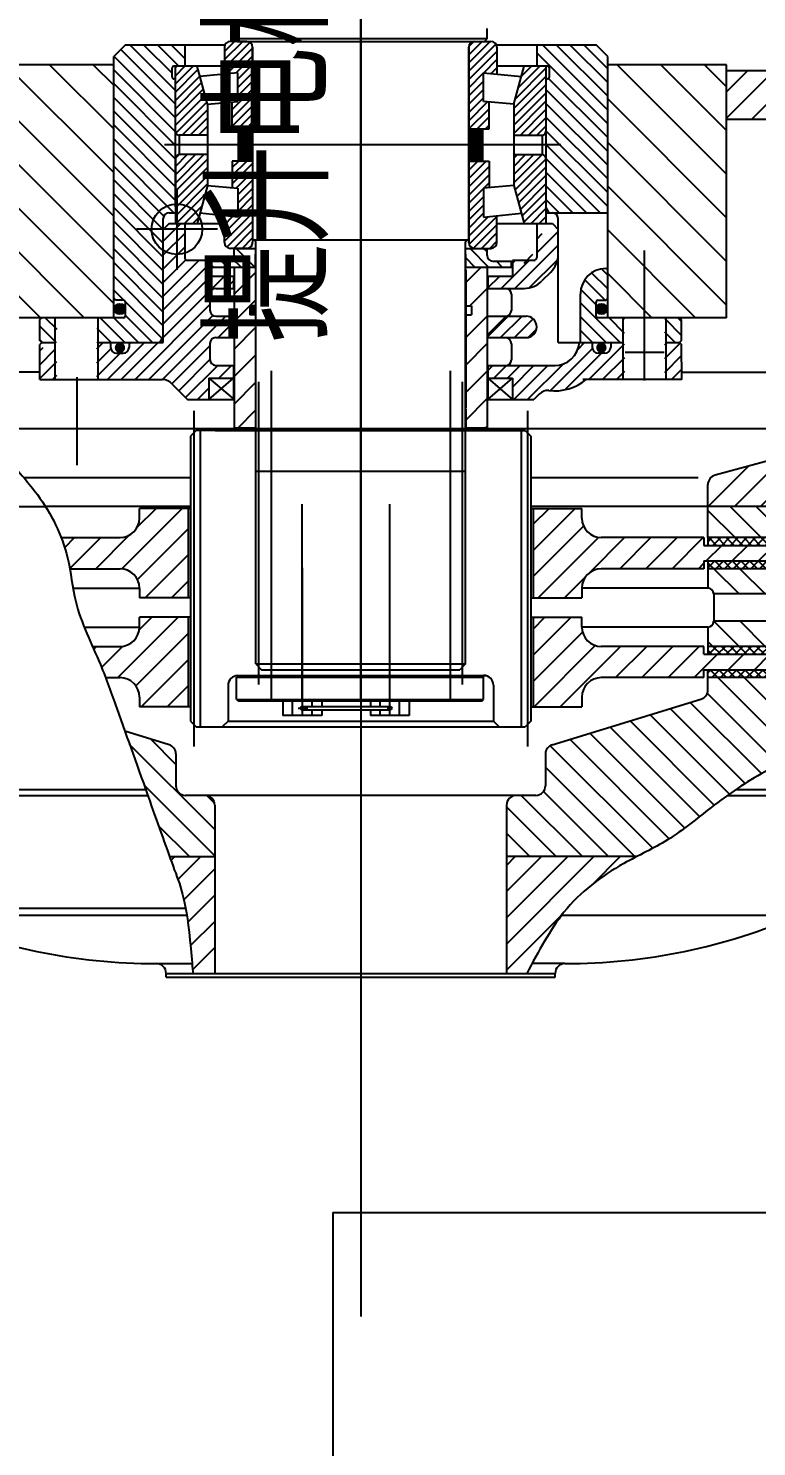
# Model space of a CAD drawing. Header units: millimetres. Extents: x 0 to 29400, y 0 to 20790.
# Drawn here: x 16202 to 16577, y 13034 to 13763 of the extents above; entities that cross this region are included whole.
import ezdxf

# ---------------------------------------------------------------- set-up
doc = ezdxf.new("R2010")
doc.units = ezdxf.units.MM
doc.header["$LTSCALE"] = 700
doc.linetypes.add('G', pattern=[2, 1.25, -0.25, 0.25, -0.25])
doc.linetypes.add('K', pattern=[2.5, 1.25, -0.25, 0.25, -0.25, 0.25, -0.25])
for name, color, linetype in [('01', 7, 'Continuous'), ('02', 1, 'Continuous'), ('05', 142, 'G'), ('07', 6, 'K'), ('08', 1, 'Continuous'), ('10', 1, 'Continuous')]:
    doc.layers.add(name, color=color, linetype=linetype)
doc.styles.get("Standard").update_dxf_attribs({"font": 'FZYTK.TTF', "width": 0.707})
doc.dimstyles.new('INTE', dxfattribs={"dimscale": 70, "dimtxt": 3.5, "dimasz": 3, "dimexe": 3, "dimexo": 0, "dimgap": 1, "dimtad": 1, "dimdec": 0, "dimdsep": 46, "dimtxsty": 'Standard', "dimcen": 0, "dimclrd": 1, "dimclre": 1, "dimclrt": 3, "dimaunit": 1, "dimadec": 0, "dimazin": 0, "dimtfac": 1, "dimtdec": 0, "dimtmove": 0, "dimatfit": 0, "dimfxl": 1, "dimarcsym": 0})
pattern_1 = [(225, (10933.715, 8384.054), (-6.73519, 6.73519), [])]
pattern_2 = [(135, (10933.715, 8384.054), (6.73519, 6.73519), [])]
pattern_3 = [(225, (17561.2176, 16209.8488), (-2.1213203, 2.1213203), [])]
pattern_4 = [(135, (16655.05114, 13861.8474), (0.561266, 0.561266), [])]

# ---------------------------------------------------------------- blocks, each defined once
blk = doc.blocks.new('ERTERT')
at = {"layer": '02'}
h = blk.add_hatch(dxfattribs=at)
h.set_pattern_fill('ANSI31', color=256, scale=3, angle=90, style=0)
h.set_pattern_definition(pattern_1)
h.paths.add_polyline_path([(9872.21, 7232.58), (9872.21, 7243.78, -0.338586), (9875.9, 7248.61), (9953.2, 7269.58), (9958.2, 7269.58), (9958.2, 7258.6), (9961.7, 7256.58), (9963.44, 7257.58), (9966.7, 7257.58), (9966.7, 7232.58)])
edge = h.paths.add_edge_path()
edge.add_line((9993.7, 7257.58), (9993.7, 7269.58))
edge.add_line((9993.7, 7269.58), (10007.7, 7269.58))
edge.add_line((10007.7, 7269.58), (10007.7, 7272.58))
edge.add_line((10007.7, 7272.58), (10022.7, 7272.58))
edge.add_line((10022.7, 7272.58), (10022.7, 7255.18))
edge.add_line((10022.7, 7255.18), (10017.7, 7255.18))
edge.add_line((10017.7, 7255.18), (10017.7, 7232.58))
edge.add_line((10017.7, 7232.58), (10016.2, 7232.58))
edge.add_arc((10016.2, 7227.58), 5, 90, 180)
edge.add_line((10011.2, 7227.58), (10011.2, 7132.84))
edge.add_spline(control_points=[(10011.2, 7132.84), (10006.19, 7132.4), (10001.18, 7131.95), (9996.2, 7131.39)], knot_values=[0, 0, 0, 0, 14.85523, 14.85523, 14.85523, 14.85523], degree=3, periodic=0)
edge.add_line((9996.2, 7131.39), (9996.2, 7227.58))
edge.add_arc((9991.2, 7227.58), 5, 0, 90)
edge.add_line((9991.2, 7232.58), (9990.7, 7232.58))
edge.add_line((9990.7, 7232.58), (9990.7, 7257.58))
edge.add_line((9990.7, 7257.58), (9993.7, 7257.58))
h.paths.add_polyline_path([(10052.48, 7262.58, 0.142001), (10051.7, 7259.91), (10051.7, 7232.58), (10049.7, 7232.58), (10049.7, 7255.18), (10044.7, 7255.18), (10044.7, 7272.58), (10051.48, 7272.58), (10052.48, 7271.58)])
h = blk.add_hatch(dxfattribs=at)
h.set_pattern_fill('ANSI31', color=256, scale=3, angle=90, style=0)
h.set_pattern_definition(pattern_1)
edge = h.paths.add_edge_path()
edge.add_line((9579.98, 7190.58), (9579.98, 7185.58))
edge.add_line((9579.98, 7185.58), (9604.98, 7185.58))
edge.add_line((9604.98, 7185.58), (9604.98, 7231.58))
edge.add_line((9604.98, 7231.58), (9579.98, 7231.58))
edge.add_line((9579.98, 7231.58), (9579.98, 7226.58))
edge.add_arc((9569.98, 7226.58), 10, -90, 0, ccw=False)
edge.add_line((9569.98, 7216.58), (9539.75, 7216.58))
edge.add_spline(control_points=[(9539.75, 7216.58), (9541.06, 7213.2), (9542.73, 7207.9), (9543.81, 7202.47), (9544.15, 7200.58)], knot_values=[69.208686, 69.208686, 69.208686, 69.208686, 80.022914, 85.772791, 85.772791, 85.772791, 85.772791], degree=3, periodic=0)
edge.add_line((9544.15, 7200.58), (9569.98, 7200.58))
edge.add_arc((9569.98, 7190.58), 10, 0, 90, ccw=False)
h = blk.add_hatch(dxfattribs=at)
h.set_pattern_fill('ANSI31', color=256, scale=3, angle=90, style=0)
h.set_pattern_definition(pattern_1)
h.paths.add_polyline_path([(9807.43, 7226.58), (9807.43, 7231.58), (9782.43, 7231.58), (9782.43, 7185.58), (9807.43, 7185.58), (9807.43, 7190.58, -0.414214), (9817.43, 7200.58), (9870.21, 7200.58), (9870.21, 7204.58), (9963.7, 7204.58), (9963.7, 7212.58), (9870.21, 7212.58), (9870.21, 7216.58), (9817.43, 7216.58, -0.414214)])
at = {"layer": '02', "linetype": 'Continuous'}
h = blk.add_hatch(dxfattribs=at)
h.set_pattern_fill('ANSI31', color=1, scale=3, angle=180, style=0)
h.set_pattern_definition(pattern_2)
h.paths.add_polyline_path([(9967.7, 7232.58), (9967.7, 7216.58), (9872.21, 7216.58), (9872.21, 7232.58)])
h.paths.add_polyline_path([(9992.7, 7216.58), (9989.7, 7216.58), (9989.7, 7231.58), (9992.7, 7228.58)])
at = {"layer": '02'}
h = blk.add_hatch(dxfattribs=at)
h.set_pattern_fill('ANSI37', color=256, angle=180, style=0)
h.set_pattern_definition([(135, (10933.7152, 8384.0543), (2.245064, 2.245064), []), (45, (10933.7152, 8384.0543), (2.245064, -2.245064), [])])
h.paths.add_polyline_path([(9872.21, 7144.58), (9872.21, 7148.58), (9963.7, 7148.58), (9963.7, 7144.58)])
h.paths.add_polyline_path([(9872.21, 7156.58), (9872.21, 7160.58), (9963.7, 7160.58), (9963.7, 7156.58)])
h.paths.add_polyline_path([(9872.21, 7200.58), (9872.21, 7204.58), (9963.7, 7204.58), (9963.7, 7200.58)])
h.paths.add_polyline_path([(9872.21, 7212.58), (9872.21, 7216.58), (9963.7, 7216.58), (9963.7, 7212.58)])
at = {"layer": '02', "linetype": 'Continuous'}
h = blk.add_hatch(dxfattribs=at)
h.set_pattern_fill('ANSI31', color=1, scale=3, angle=180, style=0)
h.set_pattern_definition(pattern_2)
h.paths.add_polyline_path([(9875.21, 7187.58, 0.414214), (9872.21, 7190.58), (9872.21, 7200.58), (9967.7, 7200.58), (9967.7, 7190.41, 0.317837), (9965.7, 7187.58)])
h.paths.add_polyline_path([(9872.21, 7160.58), (9872.21, 7170.58, 0.414214), (9875.21, 7173.58), (9965.7, 7173.58, 0.317837), (9967.7, 7170.75), (9967.7, 7160.58)])
h.paths.add_polyline_path([(9989.7, 7200.58), (9992.7, 7200.58), (9992.7, 7160.58), (9989.7, 7160.58)])
at = {"layer": '02'}
h = blk.add_hatch(dxfattribs=at)
h.set_pattern_fill('ANSI31', color=256, scale=3, angle=90, style=0)
h.set_pattern_definition(pattern_1)
edge = h.paths.add_edge_path()
edge.add_line((9579.98, 7134.58), (9579.98, 7129.58))
edge.add_line((9579.98, 7129.58), (9604.98, 7129.58))
edge.add_line((9604.98, 7129.58), (9604.98, 7175.58))
edge.add_line((9604.98, 7175.58), (9579.98, 7175.58))
edge.add_line((9579.98, 7175.58), (9579.98, 7170.58))
edge.add_arc((9569.98, 7170.58), 10, 270, 360, ccw=False)
edge.add_line((9569.98, 7160.58), (9555.83, 7160.58))
edge.add_spline(control_points=[(9555.83, 7160.58), (9557.2, 7157.49), (9559.56, 7152.2), (9561.71, 7146.82), (9562.57, 7144.58)], knot_values=[127.674465, 127.674465, 127.674465, 127.674465, 137.747208, 144.927362, 144.927362, 144.927362, 144.927362], degree=3, periodic=0)
edge.add_line((9562.57, 7144.58), (9569.98, 7144.58))
edge.add_arc((9569.98, 7134.58), 10, 0, 90, ccw=False)
h = blk.add_hatch(dxfattribs=at)
h.set_pattern_fill('ANSI31', color=256, scale=3, angle=90, style=0)
h.set_pattern_definition(pattern_1)
h.paths.add_polyline_path([(9807.43, 7170.58), (9807.43, 7175.58), (9782.43, 7175.58), (9782.43, 7129.58), (9807.43, 7129.58), (9807.43, 7134.58, -0.414214), (9817.43, 7144.58), (9870.21, 7144.58), (9870.21, 7148.58), (9963.7, 7148.58), (9963.7, 7156.58), (9870.21, 7156.58), (9870.21, 7160.58), (9817.43, 7160.58, -0.414214)])
at = {"layer": '02', "linetype": 'Continuous'}
h = blk.add_hatch(dxfattribs=at)
h.set_pattern_fill('ANSI31', color=1, scale=3, angle=180, style=0)
h.set_pattern_definition(pattern_2)
edge = h.paths.add_edge_path()
edge.add_line((9989.7, 7130.59), (9989.7, 7144.58))
edge.add_line((9989.7, 7144.58), (9992.7, 7144.58))
edge.add_line((9992.7, 7144.58), (9992.7, 7130.98))
edge.add_spline(control_points=[(9992.7, 7130.98), (9991.7, 7130.85), (9990.7, 7130.73), (9989.7, 7130.59)], knot_values=[18.343689, 18.343689, 18.343689, 18.343689, 21.34499, 21.34499, 21.34499, 21.34499], degree=3, periodic=0)
edge = h.paths.add_edge_path()
edge.add_spline(control_points=[(9968.7, 7126.38), (9965.94, 7125.6), (9955.73, 7122.25), (9933.84, 7110.6), (9903.18, 7098.83), (9875.03, 7079.29), (9854.73, 7062.19), (9840.98, 7055.37), (9835.6, 7052.58)], knot_values=[42.812363, 42.812363, 42.812363, 42.812363, 51.49497, 75.331026, 116.666689, 149.682879, 177.654779, 195.792601, 195.792601, 195.792601, 195.792601], degree=3, periodic=0)
edge.add_line((9835.6, 7052.58), (9768.7, 7052.58))
edge.add_line((9768.7, 7052.58), (9768.7, 7079.05))
edge.add_arc((9773.7, 7079.05), 5, 90, 180, ccw=False)
edge.add_line((9773.7, 7084.05), (9783.7, 7084.05))
edge.add_arc((9783.7, 7089.05), 5, 270, 360)
edge.add_line((9788.7, 7089.05), (9788.7, 7105.35))
edge.add_arc((9793.7, 7105.35), 5, 106.99977, 180, ccw=False)
edge.add_line((9792.24, 7110.13), (9868.67, 7133.5))
edge.add_arc((9867.21, 7138.28), 5, -73.00023, 0)
edge.add_line((9872.21, 7138.28), (9872.21, 7144.58))
edge.add_line((9872.21, 7144.58), (9968.7, 7144.58))
edge.add_line((9968.7, 7144.58), (9968.7, 7126.38))
edge = h.paths.add_edge_path()
edge.add_spline(control_points=[(9595.45, 7052.58), (9592.36, 7061.13), (9584.14, 7084.42), (9576.65, 7105.34), (9572.48, 7117.07)], knot_values=[174.431366, 174.431366, 174.431366, 174.431366, 204.741459, 242.919595, 242.919595, 242.919595, 242.919595], degree=3, periodic=0)
edge.add_line((9572.48, 7117.07), (9595.17, 7110.13))
edge.add_arc((9593.7, 7105.35), 5, 0, 73.00023, ccw=False)
edge.add_line((9598.7, 7105.35), (9598.7, 7089.05))
edge.add_arc((9603.7, 7089.05), 5, 180, 270)
edge.add_line((9603.7, 7084.05), (9613.7, 7084.05))
edge.add_arc((9613.7, 7079.05), 5, 0, 90, ccw=False)
edge.add_line((9618.7, 7079.05), (9618.7, 7052.58))
edge.add_line((9618.7, 7052.58), (9595.45, 7052.58))
at = {"layer": '02'}
h = blk.add_hatch(dxfattribs=at)
h.set_pattern_fill('ANSI31', color=256, scale=3, angle=90, style=0)
h.set_pattern_definition(pattern_1)
edge = h.paths.add_edge_path()
edge.add_line((9618.7, 7052.58), (9595.45, 7052.58))
edge.add_spline(control_points=[(9595.45, 7052.58), (9596.31, 7050.2), (9601.19, 7036.85), (9604.53, 7028.88), (9607.25, 6994.86), (9607.51, 6992.58)], knot_values=[242.919595, 242.919595, 242.919595, 242.919595, 251.367628, 293.086467, 301.342141, 301.342141, 301.342141, 301.342141], degree=3, periodic=0)
edge.add_line((9607.51, 6992.58), (9618.7, 6992.58))
edge.add_line((9618.7, 6992.58), (9618.7, 7052.58))
edge = h.paths.add_edge_path()
edge.add_line((9768.7, 6992.58), (9779.09, 6992.58))
edge.add_spline(control_points=[(9779.09, 6992.58), (9782.08, 6998.11), (9787.92, 7008.92), (9801.53, 7030.67), (9819.44, 7044.09), (9833.4, 7051.44), (9835.6, 7052.58)], knot_values=[195.792601, 195.792601, 195.792601, 195.792601, 214.671513, 232.684579, 272.340083, 279.752396, 279.752396, 279.752396, 279.752396], degree=3, periodic=0)
edge.add_line((9835.6, 7052.58), (9768.7, 7052.58))
edge.add_line((9768.7, 7052.58), (9768.7, 6992.58))
at = {"layer": '01'}
for p, q in [((9334.93, 7272.08), (9334.93, 7262.58)), ((9963.7, 7267.58), (9993.7, 7267.58)), ((10007.7, 7269.58), (10007.7, 7272.58)), ((10022.7, 7255.18), (10022.7, 7272.58)), ((10044.7, 7255.18), (10044.7, 7272.58)), ((10051.48, 7272.58), (10052.48, 7271.58)), ((10052.48, 7272.08), (10052.48, 7262.58)), ((9963.7, 7257.58), (9993.7, 7257.58)), ((10017.7, 7255.18), (10049.7, 7255.18)), ((10017.7, 7232.58), (10017.7, 7255.18)), ((10049.7, 7232.58), (10049.7, 7255.18)), ((9872.21, 7216.58), (9872.21, 7243.78)), ((9606.2, 7231.58), (9579.97, 7231.58)), ((9579.98, 7226.58), (9579.98, 7231.58)), ((9781.2, 7231.58), (9807.44, 7231.58)), ((9807.43, 7226.58), (9807.43, 7231.58)), ((10033.7, 7232.58), (10018.7, 7232.58)), ((10033.7, 7232.58), (10048.7, 7232.58)), ((9539.75, 7216.58), (9569.98, 7216.58)), ((9870.21, 7216.58), (9817.43, 7216.58)), ((9544.15, 7200.58), (9569.98, 7200.58)), ((9870.21, 7200.58), (9817.43, 7200.58)), ((9545.81, 7190.58), (9579.98, 7190.58)), ((9579.98, 7190.58), (9579.98, 7185.58)), ((9807.43, 7190.58), (9807.43, 7185.58)), ((9872.21, 7190.58), (9807.43, 7190.58)), ((9872.21, 7190.58), (9872.21, 7190.58)), ((9968.7, 7190.58), (9968.7, 7190.58)), ((9606.2, 7185.58), (9579.98, 7185.58)), ((9781.2, 7185.58), (9807.43, 7185.58)), ((9606.2, 7175.58), (9579.97, 7175.58)), ((9579.98, 7170.58), (9579.98, 7175.58)), ((9781.2, 7175.58), (9807.44, 7175.58)), ((9807.43, 7170.58), (9807.43, 7175.58)), ((9551.54, 7170.58), (9579.98, 7170.58)), ((9872.21, 7170.58), (9807.43, 7170.58)), ((9872.21, 7170.58), (9872.21, 7170.58)), ((9968.7, 7170.58), (9968.7, 7170.58)), ((9555.83, 7160.58), (9569.98, 7160.58)), ((9870.21, 7160.58), (9817.43, 7160.58)), ((9562.57, 7144.58), (9569.98, 7144.58)), ((9870.21, 7144.58), (9817.43, 7144.58)), ((9579.98, 7134.58), (9579.98, 7129.58)), ((9606.2, 7129.58), (9579.98, 7129.58)), ((9781.2, 7129.58), (9807.43, 7129.58)), ((9807.43, 7134.58), (9807.43, 7129.58)), ((9957.3, 7022.58), (9978.7, 7022.58)), ((9962.23, 7018.45), (9957.3, 7022.58)), ((10000.1, 7022.58), (9978.7, 7022.58)), ((9995.18, 7018.45), (10000.1, 7022.58)), ((9962.23, 7003.68), (9962.23, 7018.45)), ((9962.23, 7018.45), (9995.18, 7018.45)), ((9978.7, 7003.68), (9978.7, 7018.45)), ((9995.18, 7003.68), (9995.18, 7018.45)), ((9995.18, 7003.68), (9962.23, 7003.68)), ((9970.7, 6996.68), (9968.7, 6998.68)), ((9988.7, 6998.68), (9968.7, 6998.68)), ((9988.7, 6998.68), (9986.7, 6996.68)), ((9986.7, 6996.68), (9970.7, 6996.68))]:
    blk.add_line(p, q, dxfattribs=at)
at = {"layer": '01', "color": 7, "linetype": 'Continuous'}
for p, q in [((9335.43, 7272.58), (9531.23, 7272.58)), ((9564.18, 7272.58), (10033.7, 7272.58)), ((9609.2, 7271.65), (9606.2, 7268.65)), ((9606.2, 7268.65), (9606.2, 7122.25)), ((9618.95, 7271.65), (9609.2, 7271.65)), ((9611.2, 7271.65), (9611.2, 7119.25)), ((9618.95, 7271.65), (9693.7, 7271.65)), ((9693.7, 7271.65), (9778.2, 7271.65)), ((9776.2, 7271.65), (9776.2, 7119.25)), ((9778.2, 7271.65), (9781.2, 7268.65)), ((9781.2, 7268.65), (9781.2, 7122.25)), ((9953.2, 7269.58), (9875.9, 7248.61)), ((9953.2, 7269.58), (10007.7, 7269.58)), ((9958.2, 7269.58), (9958.2, 7258.6)), ((9963.7, 7267.58), (9963.7, 7257.58)), ((9965.2, 7269.58), (9965.2, 7267.58)), ((9993.7, 7269.58), (9993.7, 7257.58)), ((10033.7, 7272.58), (10051.98, 7272.58)), ((9334.93, 7262.58), (9507.49, 7262.58)), ((9335.7, 7259.91), (9509.72, 7259.91)), ((9335.7, 7259.91), (9335.7, 7232.58)), ((9961.7, 7256.58), (9958.2, 7258.6)), ((9961.7, 7256.58), (9963.7, 7257.73)), ((9966.7, 7232.58), (9966.7, 7257.58)), ((9990.7, 7232.58), (9990.7, 7257.58)), ((10051.7, 7259.91), (10051.7, 7232.58)), ((9520.39, 7247.48), (9606.2, 7247.48)), ((9781.2, 7247.48), (9867.21, 7247.48)), ((9335.7, 7232.58), (9531.63, 7232.58)), ((9606.2, 7232.58), (9531.63, 7232.58)), ((9604.98, 7231.58), (9604.98, 7185.58)), ((9991.2, 7232.58), (9781.2, 7232.58)), ((9782.43, 7231.58), (9782.43, 7185.58)), ((9967.7, 7232.58), (9967.7, 7216.58)), ((9968.7, 7232.58), (9968.7, 7126.38)), ((9988.7, 7232.58), (9988.7, 7130.45)), ((9988.7, 7232.58), (9992.7, 7228.58)), ((9989.7, 7231.58), (9989.7, 7216.58)), ((10051.7, 7232.58), (10016.2, 7232.58)), ((9376.2, 7227.58), (9376.2, 7025.58)), ((9992.7, 7228.58), (9992.7, 7216.58)), ((9996.2, 7227.58), (9996.2, 7131.39)), ((10011.2, 7227.58), (10011.2, 7022.58)), ((9870.21, 7216.58), (9870.21, 7212.58)), ((9968.7, 7216.58), (9872.21, 7216.58)), ((9872.21, 7216.58), (9872.21, 7212.58)), ((9963.7, 7216.58), (9963.7, 7200.58)), ((9992.7, 7216.58), (9988.7, 7216.58)), ((9870.21, 7212.58), (9963.7, 7212.58)), ((9870.21, 7204.58), (9963.7, 7204.58)), ((9870.21, 7204.58), (9870.21, 7200.58)), ((9872.21, 7204.58), (9872.21, 7190.58)), ((9968.7, 7200.58), (9872.21, 7200.58)), ((9967.7, 7200.58), (9967.7, 7190.41)), ((9992.7, 7200.58), (9988.7, 7200.58)), ((9989.7, 7200.58), (9989.7, 7160.58)), ((9992.7, 7200.58), (9992.7, 7160.58)), ((9965.7, 7187.58), (9875.21, 7187.58)), ((9875.21, 7187.58), (9875.21, 7173.58)), ((9965.7, 7187.58), (9965.7, 7173.58)), ((9604.98, 7175.58), (9604.98, 7129.58)), ((9782.43, 7175.58), (9782.43, 7129.58)), ((9965.7, 7173.58), (9875.21, 7173.58)), ((9872.21, 7170.58), (9872.21, 7156.58)), ((9967.7, 7170.75), (9967.7, 7160.58)), ((9870.21, 7156.58), (9870.21, 7160.58)), ((9968.7, 7160.58), (9872.21, 7160.58)), ((9963.7, 7144.58), (9963.7, 7160.58)), ((9992.7, 7160.58), (9988.7, 7160.58)), ((9870.21, 7156.58), (9963.7, 7156.58)), ((9870.21, 7148.58), (9963.7, 7148.58)), ((9870.21, 7144.58), (9870.21, 7148.58)), ((9872.21, 7138.28), (9872.21, 7148.58)), ((9968.7, 7144.58), (9872.21, 7144.58)), ((9992.7, 7144.58), (9988.7, 7144.58)), ((9989.7, 7130.59), (9989.7, 7144.58)), ((9992.7, 7144.58), (9992.7, 7130.98)), ((9625.53, 7140.62), (9625.53, 7122.25)), ((9761.92, 7140.74), (9761.96, 7122.38)), ((9792.24, 7110.13), (9868.67, 7133.5)), ((9606.2, 7122.25), (9609.2, 7119.25)), ((9625.53, 7122.25), (9622.53, 7119.25)), ((9625.53, 7122.25), (9761.96, 7122.25)), ((9761.96, 7122.26), (9764.96, 7119.26)), ((9781.2, 7122.25), (9778.2, 7119.25)), ((9595.17, 7110.13), (9572.48, 7117.07)), ((9609.2, 7119.25), (9778.2, 7119.25)), ((9598.7, 7105.35), (9598.7, 7089.05)), ((9788.7, 7105.35), (9788.7, 7089.05)), ((9376.2, 7087.05), (9583.07, 7087.05)), ((9886.68, 7087.05), (10011.2, 7087.05)), ((9376.2, 7084.05), (9584.12, 7084.05)), ((9783.7, 7084.05), (9603.7, 7084.05)), ((9618.7, 7079.05), (9618.7, 6992.58)), ((9768.7, 7079.05), (9768.7, 6992.58)), ((9882.38, 7084.05), (10011.2, 7084.05)), ((9595.45, 7052.58), (9618.7, 7052.58)), ((9835.6, 7052.58), (9768.7, 7052.58)), ((9376.2, 7026.1), (9603.7, 7026.1)), ((9376.2, 7025.58), (9379.2, 7022.58)), ((9379.2, 7022.58), (9604.3, 7022.58)), ((9797.04, 7022.58), (10011.2, 7022.58)), ((9968.7, 7003.68), (9968.7, 6998.68)), ((9988.7, 7003.68), (9988.7, 6998.68)), ((9588.7, 6997.58), (9607.04, 6997.58)), ((9593.7, 6992.58), (9793.7, 6992.58)), ((9593.7, 6992.58), (9593.7, 6992.58)), ((9593.7, 6990.58), (9593.7, 6992.58)), ((9593.7, 6990.58), (9793.7, 6990.58)), ((9798.7, 6997.58), (9781.8, 6997.58)), ((9793.7, 6990.58), (9793.7, 6992.58)), ((9793.7, 6992.58), (9793.7, 6992.58))]:
    blk.add_line(p, q, dxfattribs=at)
at = {"layer": '01'}
for centre, radius, start, end in [((10051.98, 7272.08), 0.5, 0, 90), ((9330.7, 7259.91), 5, 0, 32.32806), ((10056.7, 7259.91), 5, 147.67194, 180), ((9877.21, 7243.78), 5, 105.17838, 180), ((9371.2, 7227.58), 5, 0, 90), ((10016.2, 7227.58), 5, 90, 180), ((9569.98, 7226.58), 10, 270, 0), ((9817.43, 7226.58), 10, 180, 270), ((9569.98, 7190.58), 10, 0, 90), ((9817.43, 7190.58), 10, 90, 180), ((9872.21, 7187.58), 3, 0, 90), ((9968.7, 7187.58), 3, 109.47122, 180), ((9872.21, 7173.58), 3, 270, 0), ((9968.7, 7173.58), 3, 180, 250.52878), ((9569.98, 7170.58), 10, 270, 0), ((9817.43, 7170.58), 10, 180, 270), ((9569.98, 7134.58), 10, 0, 90), ((9817.43, 7134.58), 10, 90, 180), ((9588.7, 7300.78), 303.2, 246.56995, 270), ((9798.7, 7300.78), 303.2, 270, 293.43005), ((9588.7, 6992.58), 5, 0, 90), ((9798.7, 6992.58), 5, 90, 180)]:
    blk.add_arc(centre, radius, start, end, dxfattribs=at)
at = {"layer": '01', "color": 7, "linetype": 'Continuous'}
for centre, start, end in [((9991.2, 7227.58), 0, 90), ((9630.53, 7140.62), 90, 180), ((9756.92, 7140.73), 0.10673, 90.10673), ((9867.21, 7138.28), 286.99977, 0), ((9593.7, 7105.35), 0, 73.00023), ((9793.7, 7105.35), 106.99977, 180), ((9603.7, 7089.05), 180, 270), ((9783.7, 7089.05), 270, 0), ((9613.7, 7079.05), 0, 90), ((9773.7, 7079.05), 90, 180)]:
    blk.add_arc(centre, 5, start, end, dxfattribs=at)
at = {"layer": '02', "color": 1, "linetype": 'Continuous'}
for p, q in [((9970.2, 7003.68), (9970.2, 6997.18)), ((9987.2, 7003.68), (9987.2, 6997.18))]:
    blk.add_line(p, q, dxfattribs=at)
at = {"layer": '02'}
blk.add_open_spline([(9499.34, 7272.58), (9503.98, 7266.85), (9513.24, 7255.42), (9531.2, 7235.72), (9543.77, 7210.84), (9546.38, 7179.37), (9559.13, 7154.83), (9571.34, 7120.16), (9583.53, 7086.19), (9599.45, 7040.98), (9604.53, 7028.88), (9607.25, 6994.86), (9607.51, 6992.58)], degree=3, knots=[0, 0, 0, 0, 22.109674, 44.110012, 80.022914, 102.955722, 137.747208, 161.818644, 212.609502, 251.367628, 293.086467, 301.342141, 301.342141, 301.342141, 301.342141], dxfattribs=at)
blk.add_spline([(10011.2, 7132.84), (9960.53, 7123.68), (9938.89, 7113.69), (9901.44, 7096.2), (9873.97, 7077.88), (9851.5, 7061.22), (9829.03, 7049.06), (9798.23, 7024.08), (9788.24, 7009.09), (9779.09, 6992.58)], degree=3, dxfattribs=at)
at = {"layer": '05', "color": 4, "linetype": 'G'}
for p, q in [((9693.7, 7314.18), (9693.7, 6957.72)), ((9978.7, 7313.28), (9978.7, 6976.68)), ((9961.7, 7279.58), (9961.7, 7247.58)), ((9663.7, 7133.75), (9663.7, 7233.75)), ((9708.7, 7133.75), (9708.7, 7233.75)), ((9793.7, 6992.58), (9793.7, 6992.58))]:
    blk.add_line(p, q, dxfattribs=at)
at = {"layer": '05'}
for p, q in [((9353.7, 7301.81), (9353.7, 7215.28)), ((9547.7, 7298.97), (9547.7, 7253.78)), ((9647.67, 7302.34), (9647.67, 7133.75)), ((9739.74, 7302.34), (9739.74, 7133.75)), ((9607.98, 7281.65), (9607.98, 7109.25)), ((9779.43, 7281.65), (9779.43, 7109.25)), ((10033.7, 7275.25), (10033.7, 7215.28)), ((9647.67, 7254.65), (9647.67, 7150.65)), ((9739.74, 7254.65), (9739.74, 7150.65)), ((9958.2, 7258.6), (9963.7, 7258.6))]:
    blk.add_line(p, q, dxfattribs=at)
blk = doc.blocks.new('*D847')
at = {"layer": '08', "color": 1, "lineweight": -2}
for p, q in [((19345.33, 16880.98), (25222.23, 16880.98)), ((25012.23, 7692.98), (25012.23, 16670.98)), ((14962.64, 7482.98), (25222.23, 7482.98))]:
    blk.add_line(p, q, dxfattribs=at)
at = {"layer": '08', "color": 1}
for points in [[(24977.23, 16670.98), (25047.23, 16670.98), (25012.23, 16880.98)], [(24977.23, 7692.98), (25047.23, 7692.98), (25012.23, 7482.98)]]:
    blk.add_solid(points, dxfattribs=at)
at = {"layer": 'DEFPOINTS', "color": 0}
for p in [(19345.33, 16880.98), (25012.23, 16880.98), (14962.64, 7482.98)]:
    blk.add_point(p, dxfattribs=at)
at = {"layer": '08', "color": 3, "insert": (24783.71, 12181.98), "char_height": 245, "attachment_point": 5, "rotation": 90}
blk.add_mtext('{\\fArial|b0|i0|c204|p34;Внешняя сторона кузова\\Fisocp,intecad|c134;9398}', dxfattribs=at)
blk = doc.blocks.new('*D854')
at = {"layer": '08', "color": 1, "lineweight": -2}
for p, q in [((19030.93, 18159.27), (25718.12, 18159.27)), ((25508.12, 17949.27), (25508.12, 5239.67)), ((15649.92, 5029.67), (25718.12, 5029.67))]:
    blk.add_line(p, q, dxfattribs=at)
at = {"layer": '08', "color": 1}
for points in [[(25473.12, 17949.27), (25543.12, 17949.27), (25508.12, 18159.27)], [(25473.12, 5239.67), (25543.12, 5239.67), (25508.12, 5029.67)]]:
    blk.add_solid(points, dxfattribs=at)
at = {"layer": 'DEFPOINTS', "color": 0}
for p in [(19030.93, 18159.27), (15649.92, 5029.67), (25508.12, 5029.67)]:
    blk.add_point(p, dxfattribs=at)
at = {"layer": '08', "color": 3, "insert": (25315.62, 11594.47), "char_height": 245, "attachment_point": 5, "rotation": 90}
blk.add_mtext('13130', dxfattribs=at)

msp = doc.modelspace()

# ---------------------------------------------------------------- hatches: boundary and pattern name
at = {"layer": '02'}
h = msp.add_hatch(dxfattribs=at)
h.set_pattern_fill('_USER', color=256, scale=3, angle=-45, style=0, pattern_type=0)
h.set_pattern_definition(pattern_3)
h.paths.add_polyline_path([(16317.74, 13753.38, 0.414214), (16314.74, 13756.38), (16306.31, 13756.38, 0.414214), (16303.31, 13753.38), (16303.31, 13739.63), (16310.16, 13740.31), (16310.16, 13725.5), (16307.31, 13725.24), (16307.31, 13711.49), (16317.74, 13711.49)])
h = msp.add_hatch(dxfattribs=at)
h.set_pattern_fill('_USER', color=256, scale=3, angle=-45, style=0, pattern_type=0)
h.set_pattern_definition(pattern_3)
h.paths.add_polyline_path([(16439.31, 13711.49), (16439.31, 13725.24), (16436.45, 13725.5), (16436.45, 13740.31), (16443.31, 13739.63), (16443.31, 13753.38, 0.414214), (16440.31, 13756.38), (16431.87, 13756.38, 0.414214), (16428.87, 13753.38), (16428.87, 13711.49)])
h = msp.add_hatch(dxfattribs=at)
h.set_pattern_fill('_USER', color=256, scale=5, angle=45, style=0, pattern_type=0)
h.set_pattern_definition([(135, (17561.2176, 16209.849), (3.535534, 3.535534), [])])
h.paths.add_polyline_path([(16254.24, 13601.62), (16237.61, 13601.62), (16237.61, 13614.32), (16251.31, 13614.32, 0.414214), (16252.31, 13615.32), (16252.31, 13622.32, 0.414214), (16251.31, 13623.32), (16247.31, 13623.32), (16246.31, 13624.32), (16246.31, 13748.62), (16252.31, 13754.62), (16282.81, 13754.62), (16282.81, 13743.62), (16277.31, 13743.62, 0.414214), (16276.31, 13742.62), (16276.31, 13738.12, 0.414214), (16277.31, 13737.12), (16278.06, 13737.12), (16278.06, 13671.32), (16278.06, 13671.32), (16278.06, 13668.32), (16274.81, 13668.32, 0.414214), (16271.81, 13665.32), (16271.81, 13604.62), (16270.07, 13601.62)])
h.paths.add_polyline_path([(16209.31, 13601.62), (16208.31, 13602.62), (16208.31, 13613.32), (16209.31, 13614.32), (16217.01, 13614.32), (16217.01, 13601.62)])
h.paths.add_polyline_path([(16470.29, 13668.32), (16468.56, 13671.32), (16468.56, 13737.12), (16469.31, 13737.12, 0.414214), (16470.31, 13738.12), (16470.31, 13742.62, 0.414214), (16469.31, 13743.62), (16463.81, 13743.62), (16463.81, 13754.62), (16494.31, 13754.62), (16500.31, 13748.62), (16500.31, 13668.32)])
h.paths.add_polyline_path([(16486.31, 13601.62), (16486.31, 13626.62, -0.414214), (16499.31, 13639.62), (16500.31, 13639.62), (16500.31, 13624.32), (16499.31, 13623.32), (16495.31, 13623.32, 0.414214), (16494.31, 13622.32), (16494.31, 13615.32, 0.414214), (16495.31, 13614.32), (16509.01, 13614.32), (16509.01, 13601.62)])
h.paths.add_polyline_path([(16529.61, 13601.62), (16529.61, 13614.32), (16537.31, 13614.32), (16538.31, 13613.32), (16538.31, 13602.62), (16537.31, 13601.62)])
at = {"layer": '02', "linetype": 'Continuous'}
h = msp.add_hatch(dxfattribs=at)
h.set_pattern_fill('LINE', color=1, scale=5, angle=45, style=0)
h.set_pattern_definition([(135, (20882.258, 15451.46), (11.22532, 11.22532), [])])
h.paths.add_polyline_path([(16185.16, 13744.37), (16246.31, 13744.37), (16246.31, 13614.37), (16185.16, 13614.37)])
h.paths.add_polyline_path([(16500.31, 13744.37), (16561.45, 13744.37), (16561.45, 13614.37), (16500.31, 13614.37)])
at = {"layer": '02'}
h = msp.add_hatch(dxfattribs=at)
h.set_pattern_fill('_USER', color=256, scale=3, angle=-45, style=0, pattern_type=0)
h.set_pattern_definition(pattern_3)
h.paths.add_polyline_path([(16278.06, 13710.2, 0.414214), (16280.06, 13708.2), (16294.54, 13708.2), (16294.54, 13724.07), (16289.18, 13743.62), (16278.06, 13743.62)])
h.paths.add_polyline_path([(16278.06, 13696.2, -0.414214), (16280.06, 13698.2), (16294.54, 13698.2), (16294.54, 13682.32), (16289.18, 13662.77), (16278.06, 13662.77)])
h = msp.add_hatch(dxfattribs=at)
h.set_pattern_fill('_USER', color=256, scale=3, angle=-45, style=0, pattern_type=0)
h.set_pattern_definition(pattern_3)
h.paths.add_polyline_path([(16466.56, 13708.2, 0.414214), (16468.56, 13710.2), (16468.56, 13743.62), (16457.44, 13743.62), (16452.07, 13724.07), (16452.07, 13708.2)])
h.paths.add_polyline_path([(16468.56, 13662.77), (16468.56, 13696.2, 0.414214), (16466.56, 13698.2), (16452.07, 13698.2), (16452.07, 13682.32), (16457.44, 13662.77)])
at = {"layer": '02', "linetype": 'Continuous'}
h = msp.add_hatch(dxfattribs=at)
h.set_pattern_fill('LINE', color=1, scale=3, angle=135, style=0)
h.set_pattern_definition([(45, (20882.258, 15451.46), (6.735192, -6.735192), [])])
h.paths.add_polyline_path([(16767.93, 13741.38), (16767.93, 13716.38), (16561.45, 13716.38), (16561.45, 13741.38)])
at = {"layer": '02'}
h = msp.add_hatch(dxfattribs=at)
h.set_pattern_fill('_USER', color=256, scale=3, angle=-45, style=0, pattern_type=0)
h.set_pattern_definition(pattern_3)
h.paths.add_polyline_path([(16317.74, 13694.9), (16307.31, 13694.9), (16307.31, 13681.16), (16310.16, 13680.89), (16310.16, 13666.08), (16303.31, 13666.76), (16303.31, 13653.02, 0.414214), (16306.31, 13650.02), (16314.74, 13650.02, 0.397712), (16317.74, 13652.86)])
h = msp.add_hatch(dxfattribs=at)
h.set_pattern_fill('_USER', color=256, scale=3, angle=-45, style=0, pattern_type=0)
h.set_pattern_definition(pattern_3)
h.paths.add_polyline_path([(16440.31, 13650.02, 0.414214), (16443.31, 13653.02), (16443.31, 13666.76), (16436.45, 13666.08), (16436.45, 13680.89), (16439.31, 13681.16), (16439.31, 13694.9), (16428.87, 13694.9), (16428.87, 13653.19, 0.430263), (16431.87, 13650.02)])
h = msp.add_hatch(dxfattribs=at)
h.set_pattern_fill('_USER', color=256, scale=5, angle=-45, style=0, pattern_type=0)
h.set_pattern_definition([(225, (17561.2176, 16208.849), (-3.535534, 3.535534), [])])
h.paths.add_polyline_path([(16237.61, 13594.3), (16237.61, 13601.62), (16244.72, 13601.62), (16244.72, 13599.12, 0.414214), (16247.72, 13596.12), (16251.24, 13596.12, 0.414214), (16254.24, 13599.12), (16254.24, 13601.62), (16271.81, 13601.62), (16271.81, 13659.82), (16274.76, 13662.77), (16282.81, 13662.77), (16282.81, 13645.27, 0.414214), (16284.31, 13643.77), (16295.25, 13643.77), (16295.25, 13635.77), (16307.95, 13635.77), (16307.95, 13629.47), (16298.81, 13629.47, 0.414214), (16295.81, 13626.47), (16295.81, 13618.18, 0.414214), (16298.81, 13615.18), (16307.95, 13615.18), (16307.95, 13604.17), (16298.81, 13604.17, 0.414214), (16295.81, 13601.17), (16295.81, 13592.88, 0.414214), (16298.81, 13589.88), (16307.95, 13589.88), (16307.95, 13583.29), (16301.44, 13583.29)])
h.paths.add_polyline_path([(16284.31, 13572.28), (16276.33, 13580.26, 0.226501), (16271.39, 13582.62), (16259.06, 13582.62), (16237.61, 13582.62), (16237.61, 13594.3), (16301.44, 13583.29), (16295.25, 13583.29), (16295.25, 13572.28)])
h.paths.add_polyline_path([(16208.31, 13582.62), (16208.31, 13599.36), (16217.01, 13597.86), (16217.01, 13582.62)])
h.paths.add_polyline_path([(16489.32, 13582.62, -0.200792), (16470.08, 13576.9, 0.226883), (16465.19, 13575.17), (16462.31, 13572.28), (16451.36, 13572.28), (16451.36, 13583.29), (16438.66, 13583.29), (16438.66, 13589.75), (16447.81, 13589.75), (16472.85, 13589.75, 0.389057), (16485.81, 13601.62), (16492.37, 13601.62), (16492.37, 13599.12, 0.414214), (16495.37, 13596.12), (16498.89, 13596.12, 0.414214), (16501.89, 13599.12), (16501.89, 13601.62), (16509.03, 13601.62), (16509.06, 13582.62)])
h.paths.add_polyline_path([(16529.66, 13582.62), (16529.63, 13601.62), (16537.31, 13601.62), (16538.31, 13600.62), (16538.36, 13582.62)])
h.paths.add_polyline_path([(16457.32, 13629.47), (16438.66, 13629.47), (16438.66, 13635.77), (16451.36, 13635.77), (16451.36, 13643.77), (16462.31, 13643.77, 0.414214), (16463.81, 13645.27), (16463.81, 13656.55), (16474.05, 13660.58), (16474.81, 13659.82), (16474.81, 13645.88, -0.176388), (16471.05, 13637.81), (16466.51, 13633.28, -0.198912)])
at = {"layer": '02', "linetype": 'Continuous'}
h = msp.add_hatch(dxfattribs=at)
h.set_pattern_fill('_USER', color=1, scale=5, angle=-45, style=0, pattern_type=0)
h.set_pattern_definition([(135, (16568.857, 13553.037), (-3.53553, -3.53553), [])])
h.paths.add_polyline_path([(16308.31, 13646.42), (16308.31, 13650.02), (16316.31, 13650.02), (16319.31, 13647.02), (16319.31, 13640.42), (16295.81, 13640.42), (16295.81, 13643.42), (16305.31, 13643.42, 0.414214)])
h.paths.add_polyline_path([(16427.31, 13640.42), (16427.31, 13647.02), (16430.31, 13650.02), (16438.31, 13650.02), (16438.31, 13646.42, 0.414214), (16441.31, 13643.42), (16450.81, 13643.42), (16450.81, 13640.42)])
h = msp.add_hatch(dxfattribs=at)
h.set_pattern_fill('_USER', color=1, scale=10, angle=-45, style=0, pattern_type=0)
h.set_pattern_definition([(225, (17561.218, 16208.849), (-7.071068, 7.071068), [])])
h.paths.add_polyline_path([(16319.33, 13567.92), (16319.33, 13567.42), (16319.31, 13567.42), (16319.31, 13557.82), (16308.23, 13557.82), (16308.23, 13590.72), (16308.23, 13639.92), (16308.73, 13640.42), (16319.33, 13640.42), (16319.33, 13638.92), (16319.31, 13638.92), (16319.31, 13620.42), (16316.31, 13620.42), (16316.31, 13615.92), (16319.31, 13615.92), (16319.31, 13567.92)])
h.paths.add_polyline_path([(16438.38, 13590.72), (16438.38, 13557.82), (16427.31, 13557.82), (16427.31, 13567.42), (16427.28, 13567.42), (16427.28, 13567.92), (16427.31, 13567.92), (16427.31, 13615.92), (16430.31, 13615.92), (16430.31, 13620.42), (16427.31, 13620.42), (16427.31, 13638.92), (16427.28, 13638.92), (16427.28, 13640.42), (16437.88, 13640.42), (16438.38, 13639.92)])
for points in [[(16252.24, 13618.86, 1), (16246.86, 13618.86, 1)], [(16499.75, 13618.86, 1), (16494.37, 13618.86, 1)], [(16249.54, 13601.65, -1), (16249.54, 13596.27, -1)], [(16497.06, 13601.65, -1), (16497.06, 13596.27, -1)]]:
    msp.add_hatch(color=1, dxfattribs=at).paths.add_polyline_path(points)
at = {"layer": '02'}
msp.add_hatch(color=256, dxfattribs=at).paths.add_polyline_path([(16319.31, 13620.42), (16316.31, 13620.42), (16316.31, 13615.92), (16319.31, 13615.92)])
h = msp.add_hatch(dxfattribs=at)
h.set_pattern_fill('_USER', color=256, scale=5, angle=-45, style=0, pattern_type=0)
h.set_pattern_definition([(225, (17178.961, 16155.1246), (-3.535534, 3.535534), [])])
h.paths.add_polyline_path([(16438.66, 13604.17), (16438.66, 13605.67), (16448.15, 13615.17, 0.006419), (16448.23, 13615.18), (16458.31, 13615.18, -0.41428), (16463.81, 13609.68, -0.41428), (16458.31, 13604.17)])
at = {"layer": '10'}
h = msp.add_hatch(dxfattribs=at)
h.set_pattern_fill('ANSI31', color=256, scale=0.25, style=0)
h.set_pattern_definition(pattern_4)
h.paths.add_polyline_path([(16310.51, 13703.2), (16310.51, 13703.99), (16310.51, 13711.49), (16317.74, 13711.49), (16317.74, 13703.2)])
h.paths.add_polyline_path([(16310.51, 13694.9), (16310.51, 13703.2), (16317.74, 13703.2), (16317.74, 13694.9)])
h = msp.add_hatch(dxfattribs=at)
h.set_pattern_fill('ANSI31', color=256, scale=0.25, style=0)
h.set_pattern_definition(pattern_4)
h.paths.add_polyline_path([(16428.87, 13694.9), (16428.87, 13703.2), (16436.11, 13703.2), (16436.11, 13694.9)])
h.paths.add_polyline_path([(16428.87, 13703.2), (16428.87, 13711.49), (16436.11, 13711.49), (16436.11, 13703.99), (16436.11, 13703.2)])

# ---------------------------------------------------------------- linework, layer by layer
for p, q in [((16308.22, 13757.88), (16308.22, 13763.08)), ((16438.4, 13757.88), (16438.4, 13763.08)), ((16314.74, 13756.38), (16306.31, 13756.38)), ((16431.87, 13756.38), (16440.31, 13756.38)), ((16303.31, 13753.38), (16303.31, 13739.63)), ((16317.71, 13753.38), (16317.71, 13654.38)), ((16317.74, 13711.49), (16317.74, 13753.38)), ((16428.87, 13653.02), (16428.87, 13753.38)), ((16428.91, 13753.38), (16428.91, 13654.38)), ((16443.31, 13753.38), (16443.31, 13739.41)), ((16278.06, 13710.2), (16278.06, 13743.62)), ((16294.54, 13724.07), (16289.18, 13743.62)), ((16452.07, 13724.07), (16457.44, 13743.62)), ((16310.16, 13740.31), (16290.62, 13738.37)), ((16310.16, 13725.5), (16310.16, 13740.31)), ((16436.45, 13740.31), (16455.99, 13738.37)), ((16436.45, 13725.5), (16436.45, 13740.31)), ((16294.54, 13724.07), (16310.16, 13725.5)), ((16294.54, 13724.07), (16294.54, 13682.32)), ((16307.31, 13711.49), (16307.31, 13725.24)), ((16452.07, 13724.07), (16436.45, 13725.5)), ((16439.31, 13711.49), (16439.31, 13725.12)), ((16452.07, 13724.07), (16452.07, 13682.32)), ((16317.74, 13711.49), (16307.31, 13711.49)), ((16310.51, 13694.9), (16310.51, 13711.49)), ((16428.87, 13711.49), (16439.31, 13711.49)), ((16436.11, 13694.9), (16436.11, 13711.49)), ((16278.06, 13696.2), (16278.06, 13662.77)), ((16307.31, 13694.9), (16307.31, 13681.16)), ((16317.74, 13694.9), (16307.31, 13694.9)), ((16428.87, 13694.9), (16439.31, 13694.9)), ((16439.31, 13694.9), (16439.31, 13681.27)), ((16294.54, 13682.32), (16289.18, 13662.77)), ((16294.54, 13682.32), (16310.16, 13680.89)), ((16452.07, 13682.32), (16436.45, 13680.89)), ((16452.07, 13682.32), (16457.44, 13662.77)), ((16310.16, 13680.89), (16310.16, 13666.08)), ((16436.45, 13680.89), (16436.45, 13666.08)), ((16310.16, 13666.08), (16290.62, 13668.03)), ((16436.45, 13666.08), (16455.99, 13668.03)), ((16303.31, 13653.02), (16303.31, 13666.76)), ((16443.31, 13653.02), (16443.31, 13666.98)), ((16317.71, 13654.38), (16428.91, 13654.38)), ((16319.33, 13436.43), (16319.33, 13653.38)), ((16427.28, 13436.43), (16427.28, 13653.38)), ((16314.74, 13650.02), (16306.31, 13650.02)), ((16431.87, 13650.02), (16440.31, 13650.02)), ((16319.31, 13567.42), (16319.31, 13557.82)), ((16427.31, 13567.42), (16427.31, 13557.82)), ((16308.23, 13557.82), (16319.33, 13557.82)), ((16427.31, 13557.82), (16438.38, 13557.82))]:
    msp.add_line(p, q)
for centre, radius, start, end in [((16306.31, 13753.38), 3, 90, 180), ((16314.74, 13753.38), 3, 0, 90), ((16431.87, 13753.38), 3, 90, 180), ((16440.31, 13753.38), 3, 0, 90), ((16314.74, 13653.02), 3.01, 270.06252, 3.18414), ((16318.33, 13653.38), 1, 0, 90), ((16428.28, 13653.38), 1, 90, 180), ((16306.31, 13653.02), 3, 180, 270), ((16431.87, 13653.02), 3, 180, 270), ((16440.31, 13653.02), 3, 270, 0)]:
    msp.add_arc(centre, radius, start, end)
at = {"layer": '01'}
for p, q in [((16308.22, 13757.88), (16438.4, 13757.88)), ((16308.22, 13757.88), (16309.72, 13756.38)), ((16438.4, 13757.88), (16436.9, 13756.38)), ((16252.31, 13754.62), (16246.31, 13748.62)), ((16252.31, 13754.62), (16303.58, 13754.62)), ((16443.04, 13754.62), (16494.31, 13754.62)), ((16500.31, 13748.62), (16494.31, 13754.62)), ((16561.45, 13741.38), (16767.93, 13741.38)), ((16561.45, 13716.38), (16767.93, 13716.38)), ((16280.06, 13708.2), (16280.06, 13698.2)), ((16294.54, 13708.2), (16280.06, 13708.2)), ((16452.07, 13708.2), (16466.56, 13708.2)), ((16466.56, 13708.2), (16466.56, 13698.2)), ((16294.54, 13698.2), (16280.06, 13698.2)), ((16452.07, 13698.2), (16466.56, 13698.2)), ((16274.81, 13668.32), (16278.06, 13668.32)), ((16470.29, 13668.32), (16468.56, 13671.32)), ((16468.56, 13668.32), (16500.31, 13668.32)), ((16274.76, 13662.77), (16303.31, 13662.77)), ((16282.81, 13662.77), (16282.81, 13645.27)), ((16443.31, 13662.77), (16471.85, 13662.77)), ((16463.81, 13662.77), (16463.81, 13645.27)), ((16308.31, 13650.02), (16319.33, 13650.02)), ((16427.28, 13650.02), (16438.31, 13650.02)), ((16295.25, 13643.77), (16284.31, 13643.77)), ((16295.81, 13643.42), (16305.31, 13643.42)), ((16295.81, 13640.42), (16295.81, 13643.42)), ((16295.81, 13640.42), (16319.33, 13640.42)), ((16308.73, 13640.42), (16308.23, 13639.92)), ((16427.28, 13640.42), (16450.81, 13640.42)), ((16438.38, 13639.92), (16437.88, 13640.42)), ((16441.31, 13643.42), (16450.81, 13643.42)), ((16450.81, 13640.42), (16450.81, 13643.42)), ((16462.31, 13643.77), (16451.36, 13643.77)), ((16499.31, 13639.62), (16500.31, 13639.62)), ((16295.25, 13635.77), (16308.23, 13635.77)), ((16438.38, 13635.77), (16451.36, 13635.77)), ((16471.05, 13637.81), (16466.51, 13633.28)), ((16247.31, 13623.37), (16246.31, 13624.37)), ((16298.81, 13629.47), (16308.23, 13629.47)), ((16438.38, 13629.47), (16457.32, 13629.47)), ((16499.31, 13623.37), (16500.31, 13624.37)), ((16251.31, 13623.37), (16247.31, 13623.37)), ((16319.31, 13620.42), (16316.31, 13620.42)), ((16316.31, 13620.42), (16316.31, 13615.92)), ((16427.31, 13620.42), (16430.31, 13620.42)), ((16430.31, 13620.42), (16430.31, 13615.92)), ((16495.31, 13623.37), (16499.31, 13623.37)), ((16208.31, 13613.37), (16209.31, 13614.37)), ((16208.31, 13602.62), (16208.31, 13613.37)), ((16216.31, 13582.62), (16216.31, 13614.37)), ((16238.31, 13582.62), (16238.31, 13614.37)), ((16298.81, 13615.18), (16307.95, 13615.18)), ((16319.33, 13615.92), (16316.31, 13615.92)), ((16427.28, 13615.92), (16430.31, 13615.92)), ((16438.38, 13615.18), (16458.31, 13615.18)), ((16438.66, 13605.67), (16448.16, 13615.18)), ((16463.81, 13609.67), (16463.81, 13609.68)), ((16508.31, 13582.62), (16508.31, 13614.37)), ((16530.31, 13582.62), (16530.31, 13614.37)), ((16538.31, 13613.37), (16537.31, 13614.37)), ((16538.31, 13602.62), (16538.31, 13613.37)), ((16209.31, 13601.62), (16208.31, 13602.62)), ((16270.07, 13601.62), (16271.81, 13604.62)), ((16298.81, 13604.17), (16307.95, 13604.17)), ((16438.66, 13604.17), (16458.31, 13604.17)), ((16538.31, 13602.62), (16537.31, 13601.62)), ((16209.31, 13601.62), (16208.31, 13600.62)), ((16208.31, 13582.62), (16208.31, 13600.62)), ((16209.31, 13601.62), (16216.31, 13601.62)), ((16238.31, 13601.62), (16271.81, 13601.62)), ((16474.81, 13601.62), (16508.31, 13601.62)), ((16530.31, 13601.62), (16537.31, 13601.62)), ((16537.31, 13601.62), (16538.31, 13600.62)), ((16538.36, 13582.62), (16538.31, 13600.62)), ((16298.81, 13589.88), (16308.23, 13589.88)), ((16438.38, 13589.75), (16473.22, 13589.75)), ((16208.31, 13582.62), (16271.39, 13582.62)), ((16295.25, 13583.29), (16308.23, 13572.28)), ((16295.25, 13572.28), (16307.95, 13583.29)), ((16295.25, 13583.29), (16307.95, 13583.29)), ((16438.66, 13583.29), (16451.36, 13583.29)), ((16438.66, 13583.29), (16451.36, 13572.28)), ((16438.66, 13572.28), (16451.36, 13583.29)), ((16538.36, 13582.62), (16487.61, 13582.62)), ((16284.31, 13572.28), (16308.23, 13572.28)), ((16438.38, 13572.28), (16462.31, 13572.28)), ((16319.33, 13436.43), (16427.28, 13436.43)), ((16319.33, 13436.43), (16322.33, 13433.43)), ((16427.28, 13436.43), (16424.28, 13433.43)), ((16322.33, 13433.43), (16424.28, 13433.43)), ((16333.29, 13417.42), (16333.29, 13409.92)), ((16338.3, 13409.92), (16338.3, 13417.42)), ((16343.31, 13414.62), (16388.31, 13414.62)), ((16388.31, 13412.71), (16343.31, 13412.71)), ((16348.31, 13414.62), (16348.31, 13417.42)), ((16348.31, 13409.92), (16348.31, 13412.71)), ((16353.32, 13417.42), (16353.32, 13414.62)), ((16353.32, 13412.71), (16353.32, 13409.92)), ((16378.29, 13417.42), (16378.29, 13414.62)), ((16378.29, 13412.71), (16378.29, 13409.92)), ((16383.3, 13414.62), (16383.3, 13417.42)), ((16383.3, 13409.92), (16383.3, 13412.71)), ((16393.31, 13409.92), (16393.31, 13417.42)), ((16398.32, 13417.42), (16398.32, 13409.92)), ((16353.32, 13409.92), (16333.29, 13409.92)), ((16398.32, 13409.92), (16378.29, 13409.92)), ((16359.03, 13154.48), (16359.03, 10624.97)), ((16359.03, 13154.48), (17539.03, 13154.48)), ((16359.03, 13154.48), (16739.03, 13154.48))]:
    msp.add_line(p, q, dxfattribs=at)
at = {"layer": '01', "color": 7, "linetype": 'Continuous'}
for p, q in [((16309.72, 13756.38), (16436.9, 13756.38)), ((16246.31, 13614.37), (16246.31, 13748.62)), ((16282.81, 13754.62), (16282.81, 13743.62)), ((16428.87, 13753.38), (16428.87, 13653.19)), ((16463.81, 13754.62), (16463.81, 13743.62)), ((16500.31, 13614.37), (16500.31, 13748.62)), ((16246.31, 13744.37), (16185.16, 13744.37)), ((16276.31, 13738.12), (16276.31, 13742.62)), ((16303.31, 13743.62), (16277.31, 13743.62)), ((16469.31, 13743.62), (16443.31, 13743.62)), ((16468.56, 13743.62), (16468.56, 13662.77)), ((16470.31, 13738.12), (16470.31, 13742.62)), ((16561.45, 13744.37), (16500.31, 13744.37)), ((16561.45, 13614.37), (16561.45, 13744.37)), ((16278.06, 13737.12), (16277.31, 13737.12)), ((16278.06, 13671.32), (16278.06, 13737.12)), ((16469.31, 13737.12), (16468.56, 13737.12)), ((16317.74, 13711.49), (16317.74, 13653.19)), ((16274.76, 13662.77), (16271.76, 13659.77)), ((16271.81, 13601.62), (16271.81, 13665.32)), ((16471.85, 13662.77), (16474.85, 13659.77)), ((16474.81, 13601.62), (16474.81, 13665.32)), ((16308.31, 13646.42), (16308.31, 13650.02)), ((16319.31, 13640.42), (16319.31, 13647.02)), ((16427.31, 13640.42), (16427.31, 13647.02)), ((16438.31, 13646.42), (16438.31, 13650.02)), ((16295.25, 13643.77), (16295.25, 13635.77)), ((16308.23, 13639.92), (16308.23, 13557.82)), ((16319.31, 13638.92), (16319.31, 13567.92)), ((16427.31, 13638.92), (16427.31, 13567.92)), ((16438.38, 13639.92), (16438.38, 13557.82)), ((16451.36, 13643.77), (16451.36, 13635.78)), ((16307.95, 13635.77), (16307.95, 13629.47)), ((16438.66, 13635.78), (16438.66, 13629.43)), ((16295.81, 13626.47), (16295.81, 13618.18)), ((16450.81, 13626.43), (16450.81, 13618.15)), ((16486.31, 13601.62), (16486.31, 13626.62)), ((16252.31, 13615.37), (16252.31, 13622.37)), ((16494.31, 13615.37), (16494.31, 13622.37)), ((16251.31, 13614.37), (16185.16, 13614.37)), ((16307.95, 13615.18), (16307.95, 13604.17)), ((16561.45, 13614.37), (16495.31, 13614.37)), ((16438.66, 13605.67), (16438.66, 13604.17)), ((16244.72, 13601.62), (16244.72, 13599.12)), ((16247.72, 13596.12), (16251.24, 13596.12)), ((16254.24, 13601.62), (16254.24, 13599.12)), ((16295.81, 13601.17), (16295.81, 13592.88)), ((16450.81, 13601.03), (16450.81, 13592.75)), ((16492.37, 13601.62), (16492.37, 13599.12)), ((16498.89, 13596.12), (16495.37, 13596.12)), ((16501.89, 13601.62), (16501.89, 13599.12)), ((16307.95, 13589.88), (16307.95, 13572.28)), ((16438.66, 13589.75), (16438.66, 13572.28)), ((16208.31, 13586.38), (16013.31, 13586.38)), ((16276.33, 13580.26), (16284.31, 13572.28)), ((16295.25, 13583.29), (16295.25, 13572.28)), ((16451.36, 13583.29), (16451.36, 13572.28)), ((16538.31, 13586.38), (16733.31, 13586.38)), ((16465.21, 13575.19), (16462.31, 13572.28)), ((16013.31, 13557.38), (16319.33, 13557.38)), ((16427.28, 13557.38), (16733.31, 13557.38)), ((16310.34, 13430.42), (16309.54, 13429.62)), ((16309.54, 13429.62), (16436.54, 13429.62)), ((16309.54, 13418.22), (16309.54, 13429.62)), ((16310.13, 13430.42), (16437.6, 13430.42)), ((16435.74, 13430.42), (16436.54, 13429.62)), ((16436.54, 13418.22), (16436.54, 13429.62)), ((16309.54, 13418.22), (16436.54, 13418.22)), ((16309.54, 13418.22), (16310.34, 13417.42)), ((16310.34, 13417.42), (16435.74, 13417.42)), ((16435.74, 13417.42), (16436.54, 13418.22))]:
    msp.add_line(p, q, dxfattribs=at)
for centre, radius in [((16278.83, 13659.88), 13), ((16343.31, 13413.67), 0.953), ((16388.31, 13413.67), 0.953)]:
    msp.add_circle(centre, radius, dxfattribs=at)
for centre, radius, start, end in [((16314.71, 13753.38), 3, 0, 90), ((16431.91, 13753.38), 3, 90, 180), ((16277.31, 13742.62), 1, 90, 180), ((16469.31, 13742.62), 1, 0, 90), ((16277.31, 13738.12), 1, 180, 270), ((16469.31, 13738.12), 1, 270, 0), ((16247.72, 13599.12), 3, 180, 270), ((16251.24, 13599.12), 3, 270, 0), ((16495.37, 13599.12), 3, 180, 270), ((16498.89, 13599.12), 3, 270, 0)]:
    msp.add_arc(centre, radius, start, end, dxfattribs=at)
at = {"layer": '01'}
for centre, radius, start, end in [((16314.74, 13753.38), 3, 0, 90), ((16431.87, 13753.38), 3, 90, 180), ((16280.06, 13710.2), 2, 180, 270), ((16466.56, 13710.2), 2, 270, 0), ((16280.06, 13696.2), 2, 90, 180), ((16466.56, 13696.2), 2, 360, 90), ((16274.81, 13665.32), 3, 90, 180), ((16471.81, 13665.32), 3, 0, 90), ((16305.31, 13646.42), 3, 270, 0), ((16441.31, 13646.42), 3, 180, 270), ((16461.85, 13647.01), 13, 315, 0), ((16284.31, 13645.27), 1.5, 180, 270), ((16462.31, 13645.27), 1.5, 270, 0), ((16499.31, 13626.62), 13, 90, 180), ((16457.32, 13642.47), 13, 270, 315), ((16298.81, 13626.47), 3, 90, 180), ((16447.81, 13626.43), 3, 0, 90), ((16251.31, 13622.37), 1, 0, 90), ((16298.81, 13618.18), 3, 180, 270), ((16447.81, 13618.15), 3, 270, 0), ((16495.31, 13622.37), 1, 90, 180), ((16251.31, 13615.37), 1, 270, 0), ((16458.31, 13609.68), 5.5, 0, 90), ((16458.31, 13609.67), 5.5, 270, 0), ((16495.31, 13615.37), 1, 180, 270), ((16298.81, 13601.17), 3, 90, 180), ((16447.81, 13601.03), 3, 0, 90), ((16472.85, 13602.75), 13, 270, 355.0355), ((16298.81, 13592.88), 3, 180, 270), ((16447.81, 13592.75), 3, 270, 0), ((16271.39, 13576.27), 6.35, 38.95105, 90), ((16472.85, 13602.75), 26, 263.86782, 309.28206), ((16469.44, 13570.93), 6, 83.86782, 135)]:
    msp.add_arc(centre, radius, start, end, dxfattribs=at)
at = {"layer": '02', "color": 1, "linetype": 'Continuous'}
for p, q in [((16457.32, 13642.47), (16461.85, 13647.01)), ((16319.33, 13535.43), (16427.28, 13535.43))]:
    msp.add_line(p, q, dxfattribs=at)
at = {"layer": '02'}
msp.add_line((16314.32, 13430.42), (16431.67, 13430.42), dxfattribs=at)
at = {"layer": '02', "color": 1, "linetype": 'Continuous'}
for centre in [(16249.55, 13618.86), (16497.06, 13618.86)]:
    msp.add_circle(centre, 2.69, dxfattribs=at)
at = {"layer": '05', "color": 4, "linetype": 'G'}
for p, q in [((16373.31, 13417.91), (16373.31, 14324.72)), ((16373.33, 14326.08), (16373.33, 13070.98)), ((16476.22, 13703.2), (16272.5, 13703.2)), ((16320.92, 13425.89), (16320.92, 13581.46)), ((16425.69, 13425.89), (16425.69, 13581.46)), ((16343.31, 13409.92), (16343.31, 13485.8)), ((16388.31, 13409.92), (16388.31, 13487)), ((16341.15, 13413.67), (16346.1, 13413.67))]:
    msp.add_line(p, q, dxfattribs=at)
at = {"layer": '05'}
for p, q in [((16278.83, 13680.71), (16278.83, 13639.05)), ((16299.66, 13659.88), (16257.99, 13659.88)), ((16519.31, 13582.12), (16519.31, 13648.89))]:
    msp.add_line(p, q, dxfattribs=at)
at = {"layer": '07', "color": 6, "linetype": 'K'}
for p, q in [((16509.36, 13596.62), (16529.36, 13596.62)), ((16212.21, 13582.62), (16227.31, 13582.62))]:
    msp.add_line(p, q, dxfattribs=at)
at = {"layer": '07'}
msp.add_line((16309.54, 13430.42), (16310.34, 13430.42), dxfattribs=at)

# ---------------------------------------------------------------- block references
msp.add_blockref('ERTERT', (6679.6, 6284.8), dxfattribs=at)

# ---------------------------------------------------------------- texts
at = {"layer": '01', "color": 3, "width": 0.707}
msp.add_text('提升电机输入轴中心线', height=52.5, rotation=90, dxfattribs=at).set_placement((16350.9, 13601.64))

# ---------------------------------------------------------------- dimensions: what is measured, and where the dimension line sits
at = {"layer": '08'}
dim = msp.add_linear_dim(base=(25508.12, 5029.67), p1=(19030.93, 18159.27), p2=(15649.92, 5029.67), angle=90, dimstyle='INTE', dxfattribs=at)
dim.commit()
dim.dimension.update_dxf_attribs({"geometry": '*D854', "text_midpoint": (25508.12, 11594.47), "dimtype": 160})
dim = msp.add_linear_dim(base=(25012.23, 16880.98), p1=(14962.64, 7482.98), p2=(19345.33, 16880.98), angle=90, text='{\\fArial|b0|i0|c204|p34;Внешняя сторона кузова\\Fisocp,intecad|c134;<>}', dimstyle='INTE', dxfattribs=at)
dim.commit()
dim.dimension.update_dxf_attribs({"geometry": '*D847', "text_midpoint": (24783.71, 12181.98)})

doc.saveas('drawing.dxf')
